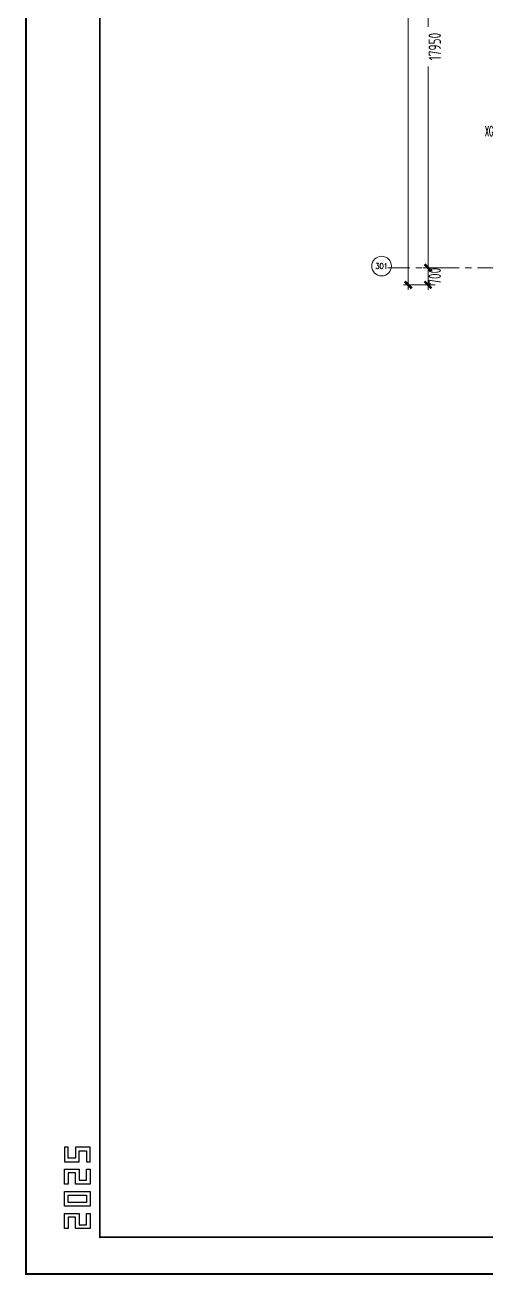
# Model space of a CAD drawing. Extents: x -1201378 to 2367219, y -619313 to 244905.
# Drawn here: x 12071 to 30776, y -296140 to -245397 of the extents above; entities that cross this region are included whole.
import ezdxf
from ezdxf.enums import TextEntityAlignment as Align

# ---------------------------------------------------------------- set-up
doc = ezdxf.new("R2010")
doc.units = 0
doc.header["$LTSCALE"] = 1000
doc.linetypes.add('CENTER', pattern=[2, 1.25, -0.25, 0.25, -0.25])
doc.layers.get('0').update_dxf_attribs({"linetype": 'CONTINUOUS'})
doc.layers.get('Defpoints').update_dxf_attribs({"linetype": 'CONTINUOUS'})
doc.layers.add('0-cxFrame', color=155, linetype='CONTINUOUS')
doc.layers.add('S-SGJ', color=21, linetype='CONTINUOUS')
for name, color, linetype, lineweight in [('0-cxText', 131, 'CONTINUOUS', 25), ('S-axis', 111, 'CONTINUOUS', 0), ('S-dote', 5, 'CENTER', 0)]:
    doc.layers.add(name, color=color, linetype=linetype, lineweight=lineweight)
doc.styles.add('_TCH_AXIS', font='COMPLEX', dxfattribs={"bigfont": 'GBCBIG'})
doc.styles.add('cx_tuming', font='simhei.ttf')
doc.styles.add('cx_tuqian1', font='')
doc.styles.add('SS1', font='tj-romans1.shx', dxfattribs={"width": 0.7, "bigfont": 'tj-hztxt1.shx'})
doc.styles.add('TSSD_Dimension', font='tssdeng.shx', dxfattribs={"width": 0.7, "bigfont": 'hztxt.shx'})
doc.styles.add('黑体', font='simhei.ttf', dxfattribs={"width": 0.8})
doc.styles.get('cx_tuqian1').set_extended_font_data('SimSun')
doc.dimstyles.new('TSSD_200_200', dxfattribs={"dimtxt": 500, "dimasz": 200, "dimexe": 200, "dimexo": 500, "dimgap": 200, "dimtad": 1, "dimdec": 0, "dimzin": 0, "dimdsep": 46, "dimtxsty": 'TSSD_Dimension', "dimblk": 'ARCHTICK', "dimcen": 0, "dimdle": 200, "dimclrt": 7, "dimadec": 0, "dimazin": 0, "dimtfac": 1, "dimtdec": 0, "dimtix": 1, "dimtmove": 2, "dimatfit": 3, "dimfxl": 1, "dimtolj": 1, "dimtzin": 0, "dimarcsym": 0})

# ---------------------------------------------------------------- blocks, each defined once
blk = doc.blocks.new('_ArchTick')
at = {"color": 0, "linetype": 'ByBlock', "const_width": 0.5}
blk.add_lwpolyline([(-0.71, -0.71), (0.71, 0.71)], dxfattribs=at)
blk = doc.blocks.new('*D519')
at = {"layer": 'Defpoints', "color": 0, "transparency": 16777216}
for p in [(-270790, -337298), (-271576, -355248), (-270790, -355248)]:
    blk.add_point(p, dxfattribs=at)
at = {"layer": 'S-axis', "color": 0, "lineweight": -2, "transparency": 16777216}
for p, q in [((-271290, -337298), (-271776, -337298)), ((-271576, -337098), (-271576, -345467)), ((-271576, -355448), (-271576, -347079)), ((-271290, -355248), (-271776, -355248))]:
    blk.add_line(p, q, dxfattribs=at)
at = {"layer": 'S-axis', "color": 0, "lineweight": -2, "transparency": 16777216, "xscale": 200, "yscale": 200, "zscale": 200}
for p, rotation in [((-271576, -337298), 90), ((-271576, -355248), 270)]:
    blk.add_blockref('_ArchTick', p, dxfattribs=dict(at, rotation=rotation))
at = {"layer": 'S-axis', "color": 7, "transparency": 16777216, "insert": (-271301, -346273), "char_height": 500, "attachment_point": 5, "rotation": 90, "style": 'TSSD_Dimension'}
blk.add_mtext('\\A1;17950', dxfattribs=at)
blk = doc.blocks.new('*D520')
at = {"layer": 'Defpoints', "color": 0, "transparency": 16777216}
for p in [(-270790, -355248), (-271576, -355948), (-270790, -355948)]:
    blk.add_point(p, dxfattribs=at)
at = {"layer": 'S-axis', "color": 0, "lineweight": -2, "transparency": 16777216}
for p, q in [((-271576, -355048), (-271576, -356148)), ((-271290, -355248), (-271776, -355248)), ((-271290, -355948), (-271776, -355948))]:
    blk.add_line(p, q, dxfattribs=at)
at = {"layer": 'S-axis', "color": 0, "lineweight": -2, "transparency": 16777216, "xscale": 200, "yscale": 200, "zscale": 200}
for p, rotation in [((-271576, -355248), 90), ((-271576, -355948), 270)]:
    blk.add_blockref('_ArchTick', p, dxfattribs=dict(at, rotation=rotation))
at = {"layer": 'S-axis', "color": 7, "transparency": 16777216, "insert": (-271301, -355598), "char_height": 500, "attachment_point": 5, "rotation": 90, "style": 'TSSD_Dimension'}
blk.add_mtext('\\A1;700', dxfattribs=at)
blk = doc.blocks.new('*D459')
at = {"layer": 'Defpoints', "color": 0, "transparency": 16777216}
for p in [(-270890, -282748), (-272376, -355948), (-270890, -355948)]:
    blk.add_point(p, dxfattribs=at)
at = {"layer": 'S-axis', "color": 0, "lineweight": -2, "transparency": 16777216}
for p, q in [((-272376, -282548), (-272376, -318516)), ((-271390, -282748), (-272576, -282748)), ((-272376, -356148), (-272376, -320181)), ((-271390, -355948), (-272576, -355948))]:
    blk.add_line(p, q, dxfattribs=at)
at = {"layer": 'S-axis', "color": 0, "lineweight": -2, "transparency": 16777216, "xscale": 200, "yscale": 200, "zscale": 200}
for p, rotation in [((-272376, -282748), 90), ((-272376, -355948), 270)]:
    blk.add_blockref('_ArchTick', p, dxfattribs=dict(at, rotation=rotation))
at = {"layer": 'S-axis', "color": 7, "transparency": 16777216, "insert": (-272101, -319348), "char_height": 500, "attachment_point": 5, "rotation": 90, "style": 'TSSD_Dimension'}
blk.add_mtext('\\A1;73200', dxfattribs=at)
blk = doc.blocks.new('TK22.A0 L(Dragon)')
at = {"layer": '0-cxFrame', "color": 7, "const_width": 0.5}
blk.add_lwpolyline([(0, 0), (-1486, 0), (-1486, 841), (0, 841)], close=True, dxfattribs=at)
at = {"layer": '0-cxFrame', "const_width": 0.5}
blk.add_lwpolyline([(-80, 10), (-1466, 10), (-1466, 831), (-80, 831)], close=True, dxfattribs=at)
at = {"layer": 'Defpoints', "color": 2}
for points in [[(-1474.6, 34.37), (-1475.6, 34.37), (-1475.6, 30.37), (-1471.6, 30.37), (-1471.6, 33.37), (-1469.6, 33.37), (-1469.6, 30.37), (-1468.6, 30.37), (-1468.6, 34.37), (-1472.6, 34.37), (-1472.6, 31.37), (-1474.6, 31.37), (-1474.6, 34.37)], [(-1474.6, 24.37), (-1475.6, 24.37), (-1475.6, 28.37), (-1471.6, 28.37), (-1471.6, 25.37), (-1469.6, 25.37), (-1469.6, 28.37), (-1468.6, 28.37), (-1468.6, 24.37), (-1472.6, 24.37), (-1472.6, 27.37), (-1474.6, 27.37), (-1474.6, 24.37)], [(-1474.6, 12.37), (-1475.6, 12.37), (-1475.6, 16.37), (-1471.6, 16.37), (-1471.6, 13.37), (-1469.6, 13.37), (-1469.6, 16.37), (-1468.6, 16.37), (-1468.6, 12.37), (-1472.6, 12.37), (-1472.6, 15.37), (-1474.6, 15.37), (-1474.6, 12.37)]]:
    blk.add_lwpolyline(points, dxfattribs=at)
for points in [[(-1475.6, 18.37), (-1475.6, 22.37), (-1468.6, 22.37), (-1468.6, 18.37)], [(-1474.6, 19.37), (-1474.6, 21.37), (-1469.6, 21.37), (-1469.6, 19.37)]]:
    blk.add_lwpolyline(points, close=True, dxfattribs=at)
at = {"style": '黑体', "flags": 4}
blk.add_attdef('图幅', text='', height=3.3, dxfattribs=at).set_placement((-40, 3), align=Align.RIGHT)
at = {"layer": '0-cxText', "flags": 4}
for tag, height, style, p in [('建设单位', 3.5, 'cx_tuming', (-45, 240)), ('项目名称', 3.5, 'cx_tuming', (-45, 210)), ('子项名称', 3.5, 'cx_tuming', (-45, 180)), ('工程编号', 3.3, 'cx_tuqian1', (-35, 165)), ('图名1', 3.5, 'cx_tuming', (-45, 87)), ('图名2', 3.5, 'cx_tuming', (-45, 79)), ('图名3', 3.5, 'cx_tuming', (-45, 71)), ('出图日期', 3.3, 'cx_tuqian1', (-39, 60)), ('专业', 3.3, 'cx_tuqian1', (-55, 52)), ('图号', 3.3, 'cx_tuqian1', (-55, 44)), ('版次', 3.3, 'cx_tuqian1', (-20, 44))]:
    blk.add_attdef(tag, text='', height=height, dxfattribs=dict(at, style=style)).set_placement(p, align=Align.MIDDLE)
at = {"layer": 'Defpoints', "color": 6, "flags": 4}
for tag, height, style, p in [('tufu', 3.3, '黑体', (-12, 12)), ('dwfname', 4, 'cx_tuqian1', (-80, 3))]:
    blk.add_attdef(tag, text='', height=height, dxfattribs=dict(at, style=style)).set_placement(p, align=Align.RIGHT)
blk = doc.blocks.new('3#轴网')
at = {"layer": 'S-axis'}
blk.add_circle((-273461.5, -355183.9), 400, dxfattribs=at)
at = {"layer": 'S-dote'}
blk.add_line((-78316.2, -355248.2), (-273210.6, -355248.2), dxfattribs=at)
at = {"layer": 'S-axis', "style": '_TCH_AXIS'}
blk.add_text('301', height=224.46, dxfattribs=at).set_placement((-273718, -355296.1), (-273205, -355296.1), align=Align.FIT)
at = {"layer": 'S-axis'}
for base, p1, p2, picture, middle in [((-272376.4, -355948.2), (-270890, -282748.2), (-270890, -355948.2), '*D459', (-272101.4, -319348.2)), ((-271576.4, -355248.2), (-270790, -337298.2), (-270790, -355248.2), '*D519', (-271301.4, -346273.2)), ((-271576.4, -355948.2), (-270790, -355248.2), (-270790, -355948.2), '*D520', (-271301.4, -355598.2))]:
    dim = blk.add_linear_dim(base=base, p1=p1, p2=p2, angle=270, dimstyle='TSSD_200_200', dxfattribs=at)
    dim.commit()
    dim.dimension.update_dxf_attribs({"geometry": picture, "text_midpoint": middle, "dimtype": 161})

msp = doc.modelspace()

# ---------------------------------------------------------------- block references
at = {"layer": '0-cxFrame', "xscale": 150, "yscale": 150, "zscale": 150}
msp.add_blockref('TK22.A0 L(Dragon)', (235008.3, -296102.2), dxfattribs=at)
at = {"layer": 'S-axis'}
msp.add_blockref('3#轴网', (300000, 100000), dxfattribs=at)

# ---------------------------------------------------------------- texts
at = {"layer": 'S-SGJ', "style": 'SS1', "width": 0.5}
msp.add_text('XGZ-1', height=400, dxfattribs=at).set_placement((30727.4, -249705.3), align=Align.MIDDLE_LEFT)

doc.saveas('drawing.dxf')
